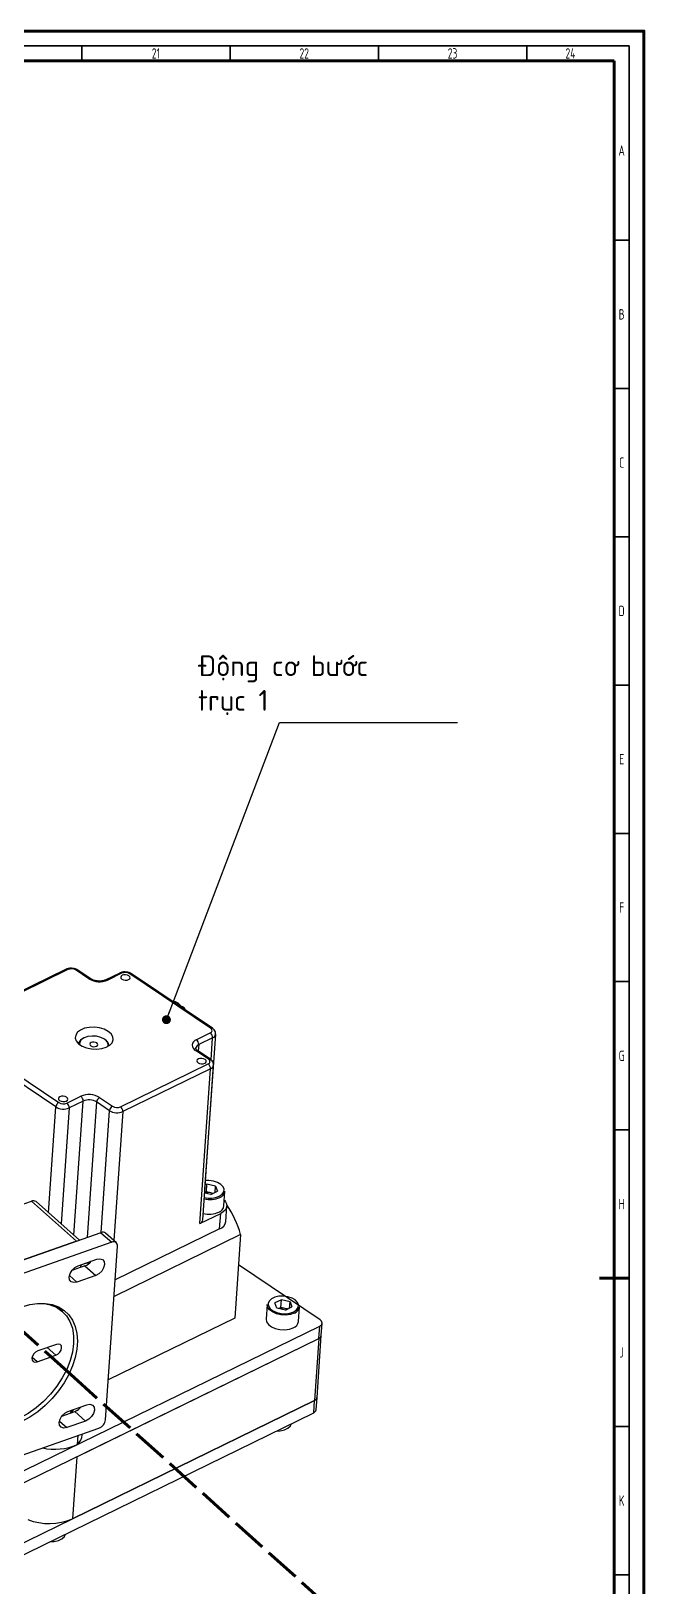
# Model space of a CAD drawing. Header units: millimetres. Extents: x -253 to 12701, y 1223 to 2077.
# Drawn here: x 3942 to 4148, y 1542 to 2066 of the extents above; entities that cross this region are included whole.
import ezdxf

# ---------------------------------------------------------------- set-up
doc = ezdxf.new("R2010")
doc.units = ezdxf.units.MM
doc.linetypes.add('ACAD_ISO02W100', pattern=[15, 12, -3])
for name, color, linetype, lineweight in [('0.3mm', 240, 'Continuous', 30), ('Chu', 241, 'Continuous', 35), ('Net 0.35', 20, 'Continuous', 35), ('Net 0.7', 7, 'Continuous', 70), ('Net Duc', 7, 'ACAD_ISO02W100', 70)]:
    doc.layers.add(name, color=color, linetype=linetype, lineweight=lineweight)
doc.styles.add('SLDTEXTSTYLE1', font='TXT', dxfattribs={"width": 0.7})
doc.styles.get("Standard").update_dxf_attribs({"font": 'arial.ttf'})
doc.dimstyles.new('TL1 2 to', dxfattribs={"dimtxt": 4, "dimasz": 3, "dimexe": 1, "dimexo": 0, "dimgap": 1.5, "dimtad": 1, "dimdec": 0, "dimlfac": 0.5, "dimzin": 0, "dimdsep": 46, "dimtxsty": 'Standard', "dimcen": 0.01, "dimclrd": 256, "dimclre": 3, "dimclrt": 3, "dimadec": 0, "dimazin": 0, "dimtfac": 1, "dimtdec": 0, "dimtofl": 0, "dimtmove": 1, "dimatfit": 1, "dimfxl": 1, "dimtolj": 1, "dimtzin": 0, "dimlwd": -1, "dimlwe": -1, "dimarcsym": 0})

msp = doc.modelspace()

# ---------------------------------------------------------------- linework, layer by layer
at = {"color": 7, "linetype": 'Continuous', "lineweight": 25}
for p, q in [((3953.5, 1749.79), (3923.97, 1735.36)), ((3954.14, 1749.69), (3924.6, 1735.25)), ((3961.19, 1746.58), (3956.85, 1749.5)), ((3961.84, 1746.59), (3957.5, 1749.52)), ((3971.59, 1748.54), (3966.89, 1746.25)), ((3972.23, 1748.44), (3967.53, 1746.14)), ((4002.21, 1729.89), (3974.94, 1748.25)), ((4002.86, 1729.91), (3975.59, 1748.27)), ((3959.55, 1726.7), (3959.36, 1726.6)), ((3966.6, 1726.11), (3966.42, 1726.22)), ((3997.4, 1726.02), (4002.1, 1728.32)), ((4002.9, 1726.69), (3998.2, 1724.39)), ((4000.32, 1675.71), (4003.93, 1727.94)), ((3950.03, 1703.37), (3922.76, 1721.73)), ((3923.77, 1723.24), (3951.04, 1704.88)), ((3957.78, 1724.98), (3957.57, 1724.84)), ((3968.12, 1724.11), (3967.94, 1724.28)), ((4001.49, 1719.44), (3997.15, 1722.37)), ((4002.13, 1719.46), (3997.79, 1722.39)), ((3971.85, 1703.44), (4001.38, 1717.88)), ((4002.18, 1716.25), (3972.64, 1701.81)), ((3998.57, 1664.03), (4002.18, 1716.25)), ((3999.6, 1665.27), (4003.21, 1717.49)), ((3953.75, 1704.69), (3958.46, 1706.99)), ((3959.25, 1705.36), (3954.55, 1703.06)), ((3968.12, 1702.12), (3963.78, 1705.05)), ((3964.79, 1706.55), (3969.13, 1703.63)), ((4002.31, 1673.88), (4000.23, 1674.36)), ((4000.8, 1674.75), (4000.24, 1674.47)), ((4000.98, 1677.36), (4000.42, 1677.08)), ((4000.8, 1674.75), (4000.98, 1677.36)), ((4002.24, 1674.42), (4000.8, 1674.75)), ((4003.87, 1676.7), (4000.98, 1677.36)), ((4003.04, 1674.24), (4002.24, 1674.42)), ((4002.31, 1673.88), (4004.53, 1674.97)), ((4003.72, 1674.57), (4003.87, 1676.7)), ((4003.87, 1676.7), (4004.53, 1674.97)), ((4006.72, 1670.02), (4007.07, 1674.98)), ((3934.22, 1668.96), (3941.82, 1671.63)), ((3941.82, 1671.63), (3957.03, 1658.09)), ((3958.01, 1658.43), (3943.38, 1671.45)), ((4007.32, 1664.73), (4007.68, 1669.96)), ((3998.57, 1664.03), (4005.63, 1667.47)), ((4005.27, 1662.25), (4005.63, 1667.47)), ((3965.26, 1660.98), (3860.76, 1624.25)), ((3968.88, 1657.76), (3864.38, 1621.02)), ((3957.03, 1658.09), (3932.12, 1649.33)), ((3965.26, 1660.98), (3968.88, 1657.76)), ((3970.45, 1657.59), (3966.82, 1660.81)), ((4012.3, 1660.34), (3969.69, 1639.51)), ((4005.27, 1662.25), (3970.07, 1645.05)), ((4012.3, 1660.34), (4010.35, 1632.14)), ((3966.82, 1597.93), (3970.85, 1656.41)), ((3959.85, 1649.78), (3955.42, 1648.22)), ((3957.52, 1649.82), (3963.86, 1652.05)), ((3958.48, 1649.3), (3958.54, 1650.18)), ((3959.85, 1649.78), (3963.48, 1646.56)), ((4039.14, 1631.58), (4011.59, 1650.13)), ((3963.48, 1646.56), (3957.14, 1644.33)), ((4021.31, 1636.75), (4020.97, 1631.78)), ((4026.1, 1638.37), (4023.89, 1637.28)), ((4024.55, 1635.55), (4023.89, 1637.28)), ((4025.92, 1635.76), (4026.1, 1638.37)), ((4028.99, 1637.72), (4026.1, 1638.37)), ((4028.84, 1635.58), (4028.99, 1637.72)), ((4028.99, 1637.72), (4029.65, 1635.98)), ((3952.26, 1634.45), (3950.26, 1636.22)), ((4010.35, 1632.14), (3967.74, 1611.31)), ((4027.43, 1634.9), (4024.55, 1635.55)), ((4025.92, 1635.76), (4025.2, 1635.4)), ((4027.36, 1635.43), (4025.92, 1635.76)), ((4028.16, 1635.25), (4027.36, 1635.43)), ((4027.43, 1634.9), (4029.65, 1635.98)), ((4031.84, 1631.03), (4032.19, 1636)), ((3810.42, 1517.76), (4039, 1629.49)), ((4038.09, 1605.42), (4039.53, 1626.31)), ((4038.71, 1625.31), (4039, 1629.49)), ((4039.53, 1626.31), (4039.82, 1630.48)), ((3810.13, 1513.58), (4038.71, 1625.31)), ((3950.29, 1623.33), (3943.96, 1621.11)), ((3957.07, 1585.41), (4038.71, 1625.31)), ((4038.71, 1625.31), (4037.27, 1604.42)), ((3943.7, 1617.45), (3950.04, 1619.68)), ((4037.8, 1601.24), (4038.09, 1605.42)), ((3808.4, 1488.51), (4036.98, 1600.25)), ((3808.69, 1492.69), (4037.27, 1604.42)), ((3952.03, 1599.13), (3956.47, 1600.69)), ((3954.14, 1600.73), (3960.47, 1602.96)), ((3955.1, 1600.21), (3955.16, 1601.09)), ((4037.27, 1604.42), (3955.63, 1564.52)), ((3956.47, 1600.69), (3960.09, 1597.47)), ((4036.98, 1600.25), (4037.27, 1604.42)), ((3817.83, 1543.51), (3964.56, 1595.09)), ((3960.09, 1597.47), (3953.76, 1595.24)), ((3957.36, 1589.58), (3957.57, 1592.64)), ((3958.93, 1592.78), (3958.95, 1593.12)), ((3957.07, 1585.41), (3955.63, 1564.52))]:
    msp.add_line(p, q, dxfattribs=at)
at = {"color": 8, "linetype": 'Continuous', "lineweight": 25}
for p, q in [((3990.7, 1738.09), (3991.26, 1738.36)), ((4002.39, 1719.23), (4002.9, 1726.69)), ((3998.2, 1724.39), (3998.05, 1722.22)), ((3956.13, 1660.1), (3959.25, 1705.36)), ((3963.78, 1705.05), (3960.62, 1659.35)), ((3947.57, 1667.73), (3950.03, 1703.37)), ((3954.55, 1703.06), (3951.85, 1663.92)), ((3965.28, 1660.99), (3968.12, 1702.12)), ((3972.64, 1701.81), (3969.64, 1658.3)), ((3954.63, 1646.57), (3957.14, 1644.33)), ((3950.04, 1619.68), (3947.17, 1622.24)), ((3943.7, 1617.45), (3942.03, 1618.94)), ((3951.24, 1597.48), (3953.76, 1595.24))]:
    msp.add_line(p, q, dxfattribs=at)
at = {"color": 7, "linetype": 'Continuous', "lineweight": 25, "flags": 128}
for points in [[(3974.67, 1747.61), (3974.17, 1747.85), (3973.56, 1747.96), (3972.94, 1747.93), (3972.41, 1747.77), (3972.04, 1747.49), (3971.9, 1747.15), (3971.99, 1746.79), (3972.32, 1746.46), (3972.83, 1746.23), (3973.43, 1746.11), (3974.05, 1746.14), (3974.58, 1746.31), (3974.95, 1746.58), (3975.1, 1746.93), (3975, 1747.29), (3974.67, 1747.61)], [(3992.52, 1737.2), (3992.72, 1737.21), (3992.99, 1737.1), (3993.25, 1736.86), (3993.46, 1736.52), (3993.59, 1736.15), (3993.59, 1736.15)], [(3967.7, 1728.86), (3966.35, 1729.57), (3964.75, 1730.05), (3963.03, 1730.27), (3961.3, 1730.22), (3959.7, 1729.89), (3958.34, 1729.32), (3957.33, 1728.55), (3956.73, 1727.63), (3956.6, 1726.62), (3956.95, 1725.62), (3957.74, 1724.68), (3958.92, 1723.89), (3960.41, 1723.29), (3962.08, 1722.93), (3963.83, 1722.85), (3965.51, 1723.04), (3967, 1723.49), (3968.2, 1724.17), (3969.01, 1725.03), (3969.38, 1726), (3969.27, 1727.01), (3968.69, 1727.99), (3967.7, 1728.86)], [(3966.42, 1726.22), (3965.23, 1726.82), (3963.8, 1727.19), (3962.28, 1727.3), (3960.81, 1727.13), (3959.55, 1726.7), (3958.61, 1726.05), (3958.08, 1725.24), (3958, 1724.47)], [(3963.84, 1724.96), (3963.41, 1725.16), (3962.9, 1725.25), (3962.38, 1725.23), (3961.94, 1725.09), (3961.63, 1724.86), (3961.5, 1724.57), (3961.59, 1724.26), (3961.86, 1723.99), (3962.28, 1723.79), (3962.79, 1723.7), (3963.31, 1723.72), (3963.76, 1723.86), (3964.07, 1724.09), (3964.19, 1724.38), (3964.11, 1724.69), (3963.84, 1724.96)], [(4000.35, 1719.39), (3999.85, 1719.63), (3999.24, 1719.74), (3998.62, 1719.71), (3998.09, 1719.55), (3997.72, 1719.27), (3997.58, 1718.93), (3997.67, 1718.57), (3998, 1718.24), (3998.5, 1718.01), (3999.11, 1717.89), (3999.73, 1717.92), (4000.26, 1718.09), (4000.63, 1718.36), (4000.77, 1718.71), (4000.68, 1719.07), (4000.35, 1719.39)], [(3953.66, 1706.66), (3953.16, 1706.9), (3952.55, 1707.01), (3951.94, 1706.98), (3951.4, 1706.82), (3951.04, 1706.54), (3950.89, 1706.2), (3950.99, 1705.84), (3951.31, 1705.51), (3951.82, 1705.28), (3952.42, 1705.17), (3953.04, 1705.19), (3953.57, 1705.36), (3953.94, 1705.63), (3954.09, 1705.98), (3953.99, 1706.34), (3953.66, 1706.66)], [(4006.86, 1671.97), (4007.29, 1671.4), (4007.61, 1670.69), (4007.68, 1669.96), (4007.51, 1669.24), (4007.1, 1668.58), (4006.46, 1667.98), (4005.63, 1667.47)], [(3957.14, 1644.33), (3956.1, 1644.16), (3955.24, 1644.44), (3954.7, 1645.12), (3954.56, 1646.1), (3954.84, 1647.23), (3955.5, 1648.33), (3956.45, 1649.24), (3957.52, 1649.82)], [(3963.86, 1652.05), (3964.9, 1652.21), (3965.76, 1651.93), (3966.3, 1651.25), (3966.44, 1650.28), (3966.16, 1649.15), (3965.5, 1648.05), (3964.55, 1647.14), (3963.48, 1646.56)], [(3946.15, 1637.12), (3948.15, 1636.7), (3950.28, 1635.83), (3952.12, 1634.57), (3953.64, 1632.95), (3954.81, 1630.99), (3955.61, 1628.75), (3956.01, 1626.25), (3956.02, 1623.57), (3955.63, 1620.74), (3954.85, 1617.83), (3953.7, 1614.89), (3952.19, 1612), (3950.36, 1609.2), (3948.25, 1606.55), (3945.9, 1604.1), (3943.36, 1601.92), (3940.68, 1600.03), (3937.91, 1598.48), (3935.1, 1597.31)], [(3938.54, 1635.93), (3941.26, 1636.71), (3943.91, 1637.1), (3946.44, 1637.1), (3948.79, 1636.71), (3950.92, 1635.93), (3952.8, 1634.78), (3954.39, 1633.29), (3955.65, 1631.47), (3956.57, 1629.36), (3957.13, 1627.01), (3957.32, 1624.45), (3957.13, 1621.73), (3956.58, 1618.91), (3955.65, 1616.04), (3954.39, 1613.16), (3952.8, 1610.34), (3950.93, 1607.62), (3948.79, 1605.06), (3946.44, 1602.71), (3943.92, 1600.6), (3941.27, 1598.79), (3938.54, 1597.29), (3935.79, 1596.14)], [(4030.44, 1633.89), (4029.1, 1633.42), (4027.55, 1633.22), (4025.93, 1633.29), (4024.38, 1633.64), (4023.04, 1634.24), (4022.03, 1635.02), (4021.44, 1635.92), (4021.31, 1636.75)], [(3951.41, 1635.68), (3952.03, 1634.69), (3952.08, 1634.61)], [(4020.97, 1631.78), (4021.1, 1630.96), (4021.69, 1630.06), (4022.7, 1629.27), (4024.03, 1628.68), (4025.58, 1628.33), (4027.21, 1628.26), (4028.76, 1628.46), (4030.1, 1628.92)], [(4021.78, 1636.18), (4022.33, 1635.36), (4023.28, 1634.62), (4024.53, 1634.06), (4025.99, 1633.74), (4027.52, 1633.66), (4028.98, 1633.85), (4030.24, 1634.29)], [(3943.96, 1621.11), (3943.24, 1620.72), (3942.61, 1620.11), (3942.17, 1619.38), (3941.98, 1618.63), (3942.08, 1617.98), (3942.44, 1617.53), (3943.01, 1617.34), (3943.7, 1617.45)], [(3950.04, 1619.68), (3950.75, 1620.07), (3951.38, 1620.67), (3951.82, 1621.41), (3952.01, 1622.16), (3951.92, 1622.81), (3951.56, 1623.26), (3950.99, 1623.44), (3950.29, 1623.33)], [(3953.76, 1595.24), (3952.71, 1595.08), (3951.85, 1595.35), (3951.31, 1596.03), (3951.17, 1597.01), (3951.45, 1598.14), (3952.12, 1599.24), (3953.06, 1600.15), (3954.14, 1600.73)], [(3955.1, 1600.3), (3955.49, 1600.62), (3956.06, 1601.41)], [(3960.47, 1602.96), (3961.52, 1603.12), (3962.38, 1602.85), (3962.92, 1602.17), (3963.06, 1601.19), (3962.77, 1600.06), (3962.11, 1598.96), (3961.17, 1598.05), (3960.09, 1597.47)], [(4024.29, 1594.04), (4025.64, 1594.12), (4027.1, 1594.45), (4028.29, 1595.04), (4029.11, 1595.81), (4029.45, 1596.56)], [(3948.1, 1556.8), (3949.45, 1556.87), (3950.91, 1557.21), (3952.1, 1557.79), (3952.91, 1558.57), (3953.25, 1559.32)]]:
    msp.add_lwpolyline(points, dxfattribs=at)
at = {"color": 8, "linetype": 'Continuous', "lineweight": 25, "flags": 128}
for points in [[(4005.12, 1673.28), (4006.08, 1673.93), (4006.64, 1674.72), (4006.76, 1675.6), (4006.42, 1676.48), (4005.66, 1677.28), (4004.54, 1677.93), (4003.17, 1678.38), (4001.66, 1678.59), (4000.52, 1678.57)], [(4030.24, 1634.29), (4031.2, 1634.94), (4031.76, 1635.74), (4031.88, 1636.61), (4031.54, 1637.49), (4030.78, 1638.29), (4029.66, 1638.94), (4028.29, 1639.39), (4026.78, 1639.6), (4025.27, 1639.54), (4023.89, 1639.22), (4022.77, 1638.67), (4022.01, 1637.94), (4021.66, 1637.09), (4021.77, 1636.21), (4021.78, 1636.18)]]:
    msp.add_lwpolyline(points, dxfattribs=at)
at = {"color": 8, "linetype": 'Continuous', "lineweight": 25}
for centre, radius, start, end in [((3953.73, 1749.19), 0.645, 50.4249, 110.3554), ((3957.19, 1748.97), 0.632, 61.0636, 122.3491), ((3971.82, 1747.94), 0.645, 50.4249, 110.3554), ((3975.28, 1747.74), 0.615, 60.1066, 123.306), ((3961.53, 1746.02), 0.647, 62.4218, 121.6117), ((3967.11, 1745.64), 0.647, 50.4841, 109.6784), ((4002.55, 1729.38), 0.615, 60.0839, 123.3083), ((4002.37, 1728.18), 1.58, 289.7436, 351.1223), ((3997.49, 1721.85), 0.615, 60.1066, 123.306), ((3998.76, 1722.88), 1.61, 110.4488, 170.1345), ((4001.83, 1718.93), 0.615, 60.0839, 123.3083), ((4001.64, 1717.74), 1.58, 289.7436, 351.1223)]:
    msp.add_arc(centre, radius, start, end, dxfattribs=at)
at = {"color": 7, "linetype": 'Continuous', "lineweight": 25}
for centre, radius, start, end in [((3955.32, 1746.97), 2.96, 58.6557, 113.4447), ((3973.41, 1745.73), 2.96, 58.6557, 113.4447), ((3964.78, 1752.47), 6.9, 238.6557, 293.4447), ((3989.43, 1735.92), 3.05, 53.221, 90.5129), ((3987.33, 1732.8), 6.8, 33.2128, 54.7811), ((3960.3, 1724.14), 2.63, 110.8811, 167.8303), ((3965.43, 1724.19), 2.26, 350.1377, 63.805), ((3965.41, 1723.85), 2.54, 3.1781, 62.3099), ((3997.97, 1724.15), 1.96, 106.8362, 245.2535), ((3996.23, 1724.44), 1.97, 358.6599, 53.4405), ((4001.86, 1729.13), 0.84, 286.8362, 65.2535), ((4000.93, 1726.74), 1.97, 358.6599, 53.4405), ((4001.14, 1718.68), 0.84, 286.8362, 65.2535), ((4000.21, 1716.29), 1.97, 358.6599, 53.4405), ((3961.2, 1700.66), 6.9, 58.6557, 113.4447), ((3957.28, 1705.41), 1.97, 358.6599, 53.4405), ((3961.21, 1700.84), 4.93, 58.6557, 113.4447), ((3965.73, 1704.82), 1.97, 118.6557, 173.4447), ((3951.99, 1703.15), 1.97, 118.6557, 173.4447), ((3952.59, 1707.58), 4.93, 238.6557, 293.4447), ((3952.58, 1707.4), 2.96, 238.6557, 293.4447), ((3952.58, 1703.11), 1.97, 358.6599, 53.4405), ((3970.08, 1701.9), 1.97, 118.6557, 173.4447), ((3970.68, 1706.33), 4.93, 238.6557, 293.4447), ((3970.67, 1706.15), 2.96, 238.6557, 293.4447), ((3970.67, 1701.86), 1.97, 358.6599, 53.4405), ((4001.28, 1670.28), 4.25, 76.8333, 104.2503), ((4001.43, 1670.74), 3.77, 66.3554, 77.5333), ((4004.43, 1675.39), 2.67, 289.5604, 351.2279), ((3942.45, 1670.23), 1.54, 52.9706, 114.3648), ((4001.99, 1680.63), 8.44, 256.9956, 293.2347), ((4001.99, 1680.59), 7.95, 256.459, 293.2254), ((4004.08, 1670.43), 2.67, 289.5604, 351.2279), ((3980.3, 1651.6), 33.17, 15.2823, 34.3695), ((3998.04, 1665.51), 1.58, 289.7514, 351.0369), ((4001.65, 1675.67), 8.44, 256.9956, 293.2347), ((4004.2, 1665.23), 3.16, 289.7514, 351.0369), ((3965.9, 1659.58), 1.54, 52.9706, 114.3648), ((3969.52, 1656.58), 1.34, 352.7495, 118.4564), ((3958.85, 1656.96), 6.42, 277.0922, 298.3151), ((3958.12, 1654.23), 4.78, 291.2567, 323.3884), ((4026.4, 1631.33), 4.22, 76.7615, 105.6481), ((4026.55, 1631.75), 3.77, 66.3554, 77.5333), ((4029.55, 1636.4), 2.67, 289.5604, 351.2279), ((4038.67, 1630.56), 1.12, 286.8362, 65.2535), ((4029.2, 1631.44), 2.67, 289.5604, 351.2279), ((4038.28, 1626.5), 1.26, 289.7514, 351.0369), ((4036.84, 1605.61), 1.26, 289.7514, 351.0369), ((4036.87, 1605.59), 1.23, 288.7944, 351.9939), ((3954.74, 1605.14), 4.78, 291.2567, 323.3884), ((4036.55, 1601.44), 1.26, 289.7514, 351.0369), ((3963.32, 1598.39), 3.52, 290.5432, 352.3724), ((3949.59, 1607.3), 19.35, 257.7913, 293.6717), ((3953.99, 1593.21), 4.95, 312.8316, 354.9811), ((3947.74, 1582.99), 20.08, 249.1476, 293.1286)]:
    msp.add_arc(centre, radius, start, end, dxfattribs=at)
for points, knots in [([(3957.5, 1749.52), (3957.32, 1749.62), (3956.84, 1749.91), (3955.9, 1750.16), (3954.76, 1750.19), (3953.96, 1750), (3953.58, 1749.83), (3953.5, 1749.79)], [0, 0, 0, 0, 0.154645, 0.416374, 0.681971, 0.938588, 1, 1, 1, 1]), ([(3975.59, 1748.27), (3975.41, 1748.37), (3974.93, 1748.66), (3973.99, 1748.91), (3972.85, 1748.94), (3972.05, 1748.75), (3971.67, 1748.58), (3971.59, 1748.54)], [0, 0, 0, 0, 0.154645, 0.416374, 0.681971, 0.938588, 1, 1, 1, 1]), ([(3966.89, 1746.25), (3966.76, 1746.19), (3966.38, 1746.02), (3965.54, 1745.83), (3964.41, 1745.79), (3963.27, 1745.96), (3962.38, 1746.27), (3961.99, 1746.5), (3961.84, 1746.59)], [0, 0, 0, 0, 0.098259, 0.289356, 0.485137, 0.683473, 0.880177, 1, 1, 1, 1]), ([(4003.92, 1727.94), (4003.91, 1728.19), (4003.89, 1728.71), (4003.49, 1729.4), (4003.07, 1729.74), (4002.86, 1729.91)], [0, 0, 0, 0, 0.326485, 0.650168, 1, 1, 1, 1]), ([(3997.79, 1722.39), (3997.69, 1722.46), (3997.4, 1722.68), (3997.19, 1723.02), (3997.15, 1723.09), (3997.17, 1723.15), (3997.18, 1723.16)], [0, 0, 0, 0, 0.198351, 0.574232, 0.965154, 1, 1, 1, 1]), ([(4003.19, 1717.49), (4003.18, 1717.75), (4003.17, 1718.26), (4002.77, 1718.96), (4002.35, 1719.29), (4002.13, 1719.46)], [0, 0, 0, 0, 0.326485, 0.650168, 1, 1, 1, 1])]:
    msp.add_open_spline(points, degree=3, knots=knots, dxfattribs=at)
at = {"layer": '0.3mm'}
msp.add_line((4025.41, 1832.97), (4085.41, 1832.97), dxfattribs=at)
at = {"layer": 'Net 0.35', "linetype": 'Continuous', "lineweight": 35}
for p, q in [((2974.28, 2061.13), (4143.28, 2061.13)), ((3958.78, 2061.13), (3958.78, 2056.13)), ((4008.78, 2061.13), (4008.78, 2056.13)), ((4058.78, 2061.13), (4058.78, 2056.13)), ((4108.78, 2061.13), (4108.78, 2056.13)), ((4143.28, 2061.13), (4143.28, 1230.13)), ((4143.28, 1995.63), (4138.28, 1995.63)), ((4143.28, 1945.63), (4138.28, 1945.63)), ((4143.28, 1895.63), (4138.28, 1895.63)), ((4143.28, 1845.63), (4138.28, 1845.63)), ((4143.28, 1795.63), (4138.28, 1795.63)), ((4143.28, 1745.63), (4138.28, 1745.63)), ((4143.28, 1695.63), (4138.28, 1695.63)), ((4143.28, 1595.63), (4138.28, 1595.63)), ((4143.28, 1545.63), (4138.28, 1545.63))]:
    msp.add_line(p, q, dxfattribs=at)
at = {"layer": 'Net 0.7', "linetype": 'Continuous', "lineweight": 70}
for p, q in [((2979.28, 2056.13), (4138.28, 2056.13)), ((4138.28, 2056.13), (4138.28, 1235.13)), ((4133.28, 1645.63), (4143.28, 1645.63))]:
    msp.add_line(p, q, dxfattribs=at)
at = {"layer": 'Net 0.7', "linetype": 'ACAD_ISO02W100', "lineweight": 100}
msp.add_line((3954.99, 1613.25), (4070.8, 1508.97), dxfattribs=at)
at = {"layer": 'Net 0.7'}
msp.add_lwpolyline([(2959.28, 1225.13), (4148.28, 1225.13), (4148.28, 2066.13), (2959.28, 2066.13)], close=True, dxfattribs=at)
at = {"layer": 'Net Duc', "lineweight": 100}
msp.add_line((3801.44, 1751.51), (3954.99, 1613.25), dxfattribs=at)

# ---------------------------------------------------------------- texts
at = {"layer": 'Chu', "char_height": 3.5, "attachment_point": 5, "style": 'SLDTEXTSTYLE1'}
for s, insert in [('{\\fTCVN 7284|b0|i0|c0|p34;21}', (3983.78, 2058.63)), ('{\\fTCVN 7284|b0|i0|c0|p34;22}', (4033.78, 2058.63)), ('{\\fTCVN 7284|b0|i0|c0|p34;23}', (4083.78, 2058.63)), ('{\\fTCVN 7284|b0|i0|c0|p34;24}', (4123.53, 2058.63)), ('{\\fTCVN 7284|b0|i0|c0|p34;A}', (4140.78, 2025.88)), ('{\\fTCVN 7284|b0|i0|c0|p34;B}', (4140.78, 1970.63)), ('{\\fTCVN 7284|b0|i0|c0|p34;C}', (4140.78, 1920.63)), ('{\\fTCVN 7284|b0|i0|c0|p34;D}', (4140.78, 1870.63)), ('{\\fTCVN 7284|b0|i0|c0|p34;E}', (4140.78, 1820.63)), ('{\\fTCVN 7284|b0|i0|c0|p34;F}', (4140.78, 1770.63)), ('{\\fTCVN 7284|b0|i0|c0|p34;G}', (4140.78, 1720.63)), ('{\\fTCVN 7284|b0|i0|c0|p34;H}', (4140.78, 1670.63)), ('{\\fTCVN 7284|b0|i0|c0|p34;J}', (4140.78, 1620.63)), ('{\\fTCVN 7284|b0|i0|c0|p34;K}', (4140.78, 1570.63))]:
    msp.add_mtext(s, dxfattribs=dict(at, insert=insert))
at = {"layer": 'Chu', "insert": (4028.74, 1845.58), "char_height": 7, "attachment_point": 5}
msp.add_mtext('\\pxql;{\\fTCVN 7284|b0|i0|c0|p34;Động cơ bước \\Ptrục 1}', dxfattribs=at)

# ---------------------------------------------------------------- leaders
at = {"layer": '0.3mm'}
msp.add_leader([(3987.33, 1732.8), (4025.41, 1832.97)], dimstyle='TL1 2 to', override={"dimscale": 0, "dimgap": 1.5, "dimtad": 0, "dimldrblk": 'Dot'}, dxfattribs=at)

doc.saveas('drawing.dxf')
